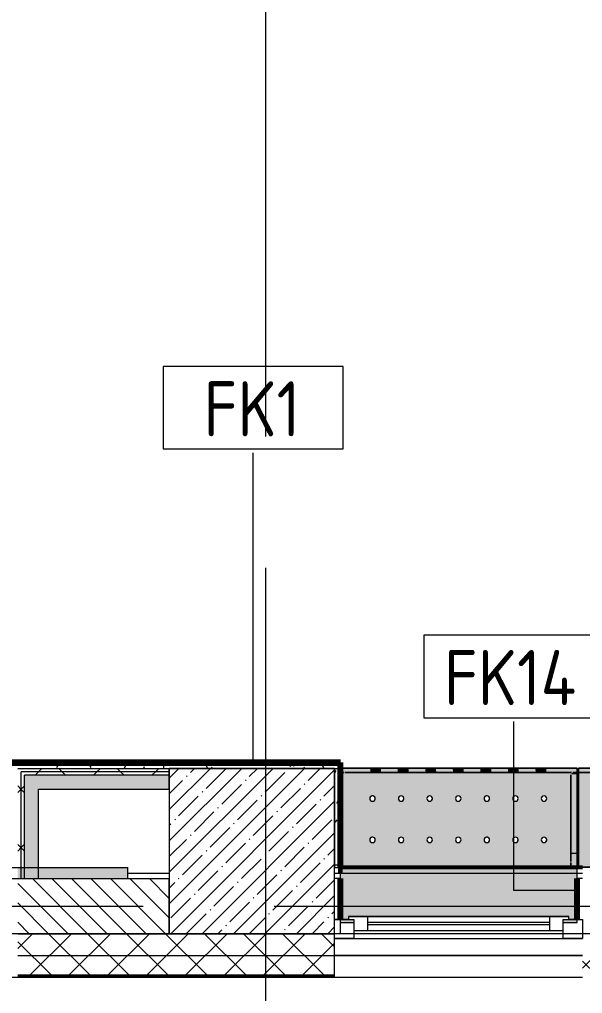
# Model space of a CAD drawing. Header units: millimetres. Extents: x -3245 to 186632, y -8553 to 29000.
# Drawn here: x 16116 to 18160, y -317 to 3220 of the extents above; entities that cross this region are included whole.
import ezdxf

# ---------------------------------------------------------------- set-up
doc = ezdxf.new("R2010")
doc.units = ezdxf.units.MM
doc.linetypes.add('Осевая', pattern=[3175, 635, -476.25, 1587.5, -476.25])
for name, color, linetype, lineweight in [('A-GLAZ', 7, 'Continuous', 9), ('A-GLAZ-1', 7, 'Continuous', 13), ('A-WALL', 7, 'Continuous', 9), ('A-WALL-IDEN', 7, 'Continuous', 9), ('I-WALL', 7, 'Continuous', 9), ('S-COLS', 7, 'Continuous', 9), ('Оси', 7, 'Continuous', 9), ('Оси-2', 7, 'Осевая', 9)]:
    doc.layers.add(name, color=color, linetype=linetype, lineweight=lineweight)
for name, color, linetype, lineweight, true_color in [('A-WALL-1', 7, 'Continuous', 9, 0xc0c0c0), ('I-WALL-10', 7, 'Continuous', 80, 0xff80c0), ('I-WALL-17', 7, 'Continuous', 53, 0xeaa7bf), ('I-WALL-18', 7, 'Continuous', 53, 0xe0bbbf), ('I-WALL-23', 7, 'Continuous', 80, 0xffd2ff), ('I-WALL-5', 7, 'Continuous', 9, 0xc0c0c0), ('I-WALL-6', 7, 'Continuous', 9, 0xcbc7bf), ('I-WALL-8', 7, 'Continuous', 9, 0xd1cbbf), ('S-WALL-ANLY', 7, 'Continuous', 13, 0x008040), ('S-WALL-ANLY-1', 7, 'Continuous', 5, 0x008040), ('Знаки-2', 9, 'Continuous', 9, 0x808080), ('Знаки-3', 7, 'Continuous', 9, 0xd1cabb), ('Знаки-5', 7, 'Continuous', 9, 0xc1bbaf), ('Знаки-6', 7, 'Continuous', 9, 0xaba79f), ('Знаки-7', 7, 'Continuous', 9, 0xd5cdbe), ('Знаки-8', 7, 'Continuous', 9, 0xccc5b7), ('Знаки-9', 7, 'Continuous', 9, 0xd4ccbd)]:
    doc.layers.add(name, color=color, linetype=linetype, lineweight=lineweight, true_color=true_color)
doc.layers.add('Знаки-4', color=7, linetype='Continuous', lineweight=9, transparency=0.5)
doc.styles.add('GOST Common', font='GOST_Common.ttf', dxfattribs={"width": 0.9, "height": 200})
pattern_1 = [(0, (0, 0), (121.92, 30.48), [10.058, -81.382, 10.058, -81.382, -487.68]), (0, (0, 0), (121.92, 30.48), [-182.88, 10.058, -172.822, 10.058, -81.382, -213.36]), (0, (0, 0), (121.92, 30.48), [-457.2, 10.058, -50.902, 10.058, -142.342]), (120, (45.72, 15.24), (-87.356454, 90.345817), [10.058, -81.382, 10.058, -81.382, -487.68]), (120, (45.72, 15.24), (-87.356454, 90.345817), [-182.88, 10.058, -172.822, 10.058, -81.382, -213.36]), (120, (45.72, 15.24), (-87.356454, 90.345817), [-457.2, 10.058, -50.902, 10.058, -142.342]), (240, (60.96, 76.2), (-34.563546, -120.825817), [10.058, -81.382, 10.058, -81.382, -487.68]), (240, (60.96, 76.2), (-34.563546, -120.825817), [-182.88, 10.058, -172.822, 10.058, -81.382, -213.36]), (240, (60.96, 76.2), (-34.563546, -120.825817), [-457.2, 10.058, -50.902, 10.058, -142.342])]
pattern_2 = [(45, (0, 0), (-106.066, 106.066), []), (135, (0, 0), (-106.066, -106.066), [])]

# ---------------------------------------------------------------- blocks, each defined once
blk = doc.blocks.new('120_Окно_СКБ_1Ст - 120_Окно_СКБ_1Ст 900х2500_h_-V58-План отделки стен 2 этажа в осях 1-12')
at = {"layer": 'A-GLAZ'}
for p, q in [((450, -57), (-450, -57)), ((-430, -127), (-400, -127)), ((-330, -107), (330, -107)), ((330, -117), (-330, -117)), ((400, -127), (430, -127)), ((430, -127), (450, -127))]:
    blk.add_line(p, q, dxfattribs=at)
at = {"layer": 'A-GLAZ-1'}
for p, q in [((-450, -127), (-450, -57)), ((-450, -57), (-380, -57)), ((-380, -57), (-380, -127)), ((380, -127), (380, -57)), ((380, -57), (450, -57)), ((450, -57), (450, -127)), ((380, -87), (-380, -87)), ((-380, -87), (-380, -127)), ((-330, -137), (-330, -87)), ((330, -137), (330, -87)), ((380, -127), (380, -87)), ((-380, -127), (-450, -127)), ((-380, -127), (-400, -127)), ((-400, -127), (-400, -137)), ((-400, -137), (400, -137)), ((400, -137), (-400, -137)), ((450, -127), (380, -127)), ((400, -127), (380, -127)), ((400, -137), (400, -127))]:
    blk.add_line(p, q, dxfattribs=at)
blk = doc.blocks.new('Зашивка радиатора_ с перфорацией М1 - Зашивка радиатора_ с перфорацией М1-V85-План отделки стен 2 этажа в осях 1-12')
at = {"layer": 'Знаки-4'}
for points in [[(430, 380), (380, 380), (380, 369), (400, 369), (400, 359), (-400, 359), (-400, 369), (-380, 369), (-380, 380), (-430, 380), (-430, 180), (430, 181)], [(248.8, -163.9), (-430, -163.9), (-430, -179.9), (430, -179), (430, -163.9), (309.7, -163.9)], [(-299, -163.9), (-319, -163.9), (-318.3, -179.9), (-279, -179.9), (-279.7, -163.9), (-293.8, -163.9)], [(-310.3, -163.9), (-319, -163.9), (-318.3, -179.9), (-279, -179.9), (-279.7, -163.9), (-309, -163.9)], [(-308.7, -163.9), (-309, -163.9), (-308.7, -179.9), (-289, -179.9), (-289.3, -163.9), (-307.7, -163.9)], [(-308.7, -163.9), (-309, -163.9), (-308.7, -179.9), (-289, -179.9), (-289.3, -163.9), (-307.7, -163.9)], [(-206.1, -163.9), (-219, -163.9), (-218.3, -179.9), (-179, -179.9), (-179.7, -163.9), (-204.2, -163.9)], [(-219, -163.9), (-218.3, -179.9), (-179, -179.9), (-179.7, -163.9), (-218.3, -163.9)], [(-189, -163.9), (-209, -163.9), (-208.7, -179.9), (-189, -179.9)], [(-191.9, -163.9), (-209, -163.9), (-208.7, -179.9), (-189, -179.9), (-189.3, -163.9), (-190.3, -163.9)], [(-93.8, -163.9), (-119, -163.9), (-118.3, -179.9), (-79, -179.9), (-79.7, -163.9), (-89, -163.9)], [(-90.3, -163.9), (-119, -163.9), (-118.3, -179.9), (-79, -179.9), (-79.7, -163.9), (-89.3, -163.9)], [(-108.7, -163.9), (-109, -163.9), (-108.7, -179.9), (-89, -179.9), (-89.3, -163.9), (-107.7, -163.9)], [(-93.8, -163.9), (-109, -163.9), (-108.7, -179.9), (-89, -179.9), (-89.3, -163.9), (-91.9, -163.9)], [(-13.1, -163.9), (-19, -163.9), (-18.3, -179.9), (21, -179.9), (20.3, -163.9), (-9, -163.9)], [(6, -163.9), (-19, -163.9), (-18.3, -179.9), (21, -179.9), (20.3, -163.9), (6.2, -163.9)], [(-8.7, -163.9), (-9, -163.9), (-8.7, -179.9), (11, -179.9), (10.7, -163.9), (-7.7, -163.9)], [(-6.1, -163.9), (-9, -163.9), (-8.7, -179.9), (11, -179.9), (10.7, -163.9), (-4.2, -163.9)], [(81, -163.9), (81.7, -179.9), (121, -179.9), (120.3, -163.9), (81.1, -163.9)], [(106, -163.9), (81, -163.9), (81.7, -179.9), (121, -179.9), (120.3, -163.9), (106.2, -163.9)], [(108.1, -163.9), (91, -163.9), (91.3, -179.9), (111, -179.9), (110.7, -163.9), (109.7, -163.9)], [(111, -163.9), (91, -163.9), (91.3, -179.9), (111, -179.9)], [(181, -163.9), (181.7, -179.9), (221, -179.9), (220.3, -163.9), (181.7, -163.9)], [(191.3, -163.9), (181, -163.9), (181.7, -179.9), (221, -179.9), (220.3, -163.9), (192.3, -163.9)], [(208.1, -163.9), (191, -163.9), (191.3, -179.9), (211, -179.9), (210.7, -163.9), (209.7, -163.9)], [(191.3, -163.9), (191, -163.9), (191.3, -179.9), (211, -179.9), (210.7, -163.9), (192.3, -163.9)], [(301, -163.9), (281, -163.9), (281.7, -179.9), (321, -179.9), (320.3, -163.9), (306.2, -163.9)], [(281, -163.9), (281.7, -179.9), (321, -179.9), (320.3, -163.9), (281.7, -163.9)], [(291.3, -163.9), (291, -163.9), (291.3, -179.9), (311, -179.9), (310.7, -163.9), (292.3, -163.9)], [(293.9, -163.9), (291, -163.9), (291.3, -179.9), (311, -179.9), (310.7, -163.9), (295.8, -163.9)]]:
    blk.add_hatch(color=256, dxfattribs=at).paths.add_polyline_path(points)
h = blk.add_hatch(color=256, dxfattribs=at)
h.paths.add_polyline_path([(416.6, 180), (-430, 180), (-430, -179.9), (430, -179), (430, 180)])
h.paths.add_polyline_path([(1, 90.4), (6, 89), (9.7, 85.4), (11, 80.4), (9.7, 75.4), (6, 71.7), (1, 70.4), (-4, 71.7), (-7.7, 75.4), (-9, 80.4), (-7.7, 85.4), (-4, 89), (-1.6, 90)])
h.paths.add_polyline_path([(104.7, 90.4), (109.7, 89), (113.4, 85.4), (114.7, 80.4), (113.4, 75.4), (109.7, 71.7), (104.7, 70.4), (99.7, 71.7), (96.1, 75.4), (94.7, 80.4), (96.1, 85.4), (99.7, 89), (102.2, 90)])
h.paths.add_polyline_path([(312.2, 90.4), (317.2, 89), (320.9, 85.4), (322.2, 80.4), (320.9, 75.4), (317.2, 71.7), (312.2, 70.4), (307.2, 71.7), (303.6, 75.4), (302.2, 80.4), (303.6, 85.4), (307.2, 89), (309.7, 90)])
h.paths.add_polyline_path([(-310.3, 90.4), (-305.3, 89), (-301.6, 85.4), (-300.3, 80.4), (-301.6, 75.4), (-305.3, 71.7), (-310.3, 70.4), (-315.3, 71.7), (-318.9, 75.4), (-320.3, 80.4), (-318.9, 85.4), (-315.3, 89), (-312.8, 90)])
h.paths.add_polyline_path([(-206.5, 90.4), (-201.5, 89), (-197.8, 85.4), (-196.5, 80.4), (-197.8, 75.4), (-201.5, 71.7), (-206.5, 70.4), (-211.5, 71.7), (-215.2, 75.4), (-216.5, 80.4), (-215.2, 85.4), (-211.5, 89), (-209.1, 90)])
h.paths.add_polyline_path([(-102.8, 90.4), (-97.8, 89), (-94.1, 85.4), (-92.8, 80.4), (-94.1, 75.4), (-97.8, 71.7), (-102.8, 70.4), (-107.8, 71.7), (-111.4, 75.4), (-112.8, 80.4), (-111.4, 85.4), (-107.8, 89), (-105.3, 90)])
h.paths.add_polyline_path([(208.5, 90.4), (213.5, 89), (217.2, 85.4), (218.5, 80.4), (217.2, 75.4), (213.5, 71.7), (208.5, 70.4), (203.5, 71.7), (199.8, 75.4), (198.5, 80.4), (199.8, 85.4), (203.5, 89), (205.9, 90)])
h.paths.add_polyline_path([(-310.3, -59.6), (-305.3, -61), (-301.6, -64.6), (-300.3, -69.6), (-301.6, -74.6), (-305.3, -78.3), (-310.3, -79.6), (-315.3, -78.3), (-318.9, -74.6), (-320.3, -69.6), (-318.9, -64.6), (-315.3, -61), (-312.8, -60)])
h.paths.add_polyline_path([(-102.8, -59.6), (-97.8, -61), (-94.1, -64.6), (-92.8, -69.6), (-94.1, -74.6), (-97.8, -78.3), (-102.8, -79.6), (-107.8, -78.3), (-111.4, -74.6), (-112.8, -69.6), (-111.4, -64.6), (-107.8, -61), (-105.3, -60)])
h.paths.add_polyline_path([(312.2, -59.6), (317.2, -61), (320.9, -64.6), (322.2, -69.6), (320.9, -74.6), (317.2, -78.3), (312.2, -79.6), (307.2, -78.3), (303.6, -74.6), (302.2, -69.6), (303.6, -64.6), (307.2, -61), (309.7, -60)])
h.paths.add_polyline_path([(1, -59.6), (6, -61), (9.7, -64.6), (11, -69.6), (9.7, -74.6), (6, -78.3), (1, -79.6), (-4, -78.3), (-7.7, -74.6), (-9, -69.6), (-7.7, -64.6), (-4, -61), (-1.6, -60)])
h.paths.add_polyline_path([(104.7, -59.6), (109.7, -61), (113.4, -64.6), (114.7, -69.6), (113.4, -74.6), (109.7, -78.3), (104.7, -79.6), (99.7, -78.3), (96.1, -74.6), (94.7, -69.6), (96.1, -64.6), (99.7, -61), (102.2, -60)])
h.paths.add_polyline_path([(208.5, -59.6), (213.5, -61), (217.2, -64.6), (218.5, -69.6), (217.2, -74.6), (213.5, -78.3), (208.5, -79.6), (203.5, -78.3), (199.8, -74.6), (198.5, -69.6), (199.8, -64.6), (203.5, -61), (205.9, -60)])
h.paths.add_polyline_path([(-206.5, -59.6), (-201.5, -61), (-197.8, -64.6), (-196.5, -69.6), (-197.8, -74.6), (-201.5, -78.3), (-206.5, -79.6), (-211.5, -78.3), (-215.2, -74.6), (-216.5, -69.6), (-215.2, -64.6), (-211.5, -61), (-209.1, -60)])
at = {"layer": 'Знаки-2'}
for p, q in [((-380, 380), (-430, 380)), ((-430, 380), (-430, 369)), ((430, 380), (380, 380)), ((430, 181), (430, 380)), ((-430, 221), (-430, 180)), ((-430, 180), (430, 180)), ((430.1, 180), (-430, 180)), ((-430, 180), (-430, -179.9)), ((-430, -179.9), (430, -179.9))]:
    blk.add_line(p, q, dxfattribs=at)
for centre, start, end in [((-310.3, 80.4), 180, 0), ((-310.3, 80.4), 0, 180), ((-206.5, 80.4), 0, 180), ((-206.5, 80.4), 180, 360), ((-102.8, 80.4), 0, 180), ((-102.8, 80.4), 180, 0), ((1, 80.4), 0, 180), ((1, 80.4), 180, 0), ((104.7, 80.4), 0, 180), ((104.7, 80.4), 180, 360), ((208.5, 80.4), 0, 180), ((208.5, 80.4), 180, 0), ((312.2, 80.4), 0, 180), ((312.2, 80.4), 180, 0), ((-310.3, -69.6), 0, 180), ((-310.3, -69.6), 180, 0), ((-206.5, -69.6), 0, 180), ((-206.5, -69.6), 180, 0), ((-102.8, -69.6), 0, 180), ((-102.8, -69.6), 180, 0), ((1, -69.6), 0, 180), ((1, -69.6), 180, 0), ((104.7, -69.6), 0, 180), ((104.7, -69.6), 180, 0), ((208.5, -69.6), 0, 180), ((208.5, -69.6), 180, 0), ((312.2, -69.6), 0, 180), ((312.2, -69.6), 180, 0)]:
    blk.add_arc(centre, 10, start, end, dxfattribs=at)
at = {"layer": 'Знаки-3'}
for p, q in [((-309, -163.9), (-318.3, -163.9)), ((-307.7, -163.9), (-304.2, -163.9)), ((-304.2, -163.9), (-307.7, -163.9)), ((-304, -163.9), (-294, -163.9)), ((-294, -163.9), (-304, -163.9)), ((-293.8, -163.9), (-290.3, -163.9)), ((-290.3, -163.9), (-293.8, -163.9)), ((-279.7, -163.9), (-289, -163.9)), ((-209, -163.9), (-218.3, -163.9)), ((-209, -163.9), (-204.2, -163.9)), ((-204.2, -163.9), (-209, -163.9)), ((-204, -163.9), (-201.6, -163.9)), ((-196.4, -163.9), (-204, -163.9)), ((-201.6, -163.9), (-194, -163.9)), ((-194, -163.9), (-196.4, -163.9)), ((-193.8, -163.9), (-191.9, -163.9)), ((-189, -163.9), (-193.8, -163.9)), ((-191.9, -163.9), (-189, -163.9)), ((-179.7, -163.9), (-189, -163.9)), ((-109, -163.9), (-118.3, -163.9)), ((-109, -163.9), (-104.2, -163.9)), ((-104.2, -163.9), (-109, -163.9)), ((-104, -163.9), (-94, -163.9)), ((-94, -163.9), (-104, -163.9)), ((-93.8, -163.9), (-89, -163.9)), ((-89, -163.9), (-93.8, -163.9)), ((-79.7, -163.9), (-89, -163.9)), ((-9, -163.9), (-18.3, -163.9)), ((-7.7, -163.9), (-4.2, -163.9)), ((-4.2, -163.9), (-7.7, -163.9)), ((-4, -163.9), (6, -163.9)), ((6, -163.9), (-4, -163.9)), ((6.2, -163.9), (9.7, -163.9)), ((9.7, -163.9), (6.2, -163.9)), ((20.3, -163.9), (11, -163.9)), ((81, -163.9), (81, -163.9)), ((81, -163.9), (81, -163.9)), ((91, -163.9), (81.7, -163.9)), ((91, -163.9), (95.8, -163.9)), ((95.8, -163.9), (91, -163.9)), ((96, -163.9), (106, -163.9)), ((106, -163.9), (96, -163.9)), ((106.2, -163.9), (111, -163.9)), ((111, -163.9), (106.2, -163.9)), ((120.3, -163.9), (111, -163.9)), ((191, -163.9), (181.7, -163.9)), ((191, -163.9), (195.8, -163.9)), ((195.8, -163.9), (191, -163.9)), ((196, -163.9), (206, -163.9)), ((206, -163.9), (196, -163.9)), ((206.2, -163.9), (211, -163.9)), ((211, -163.9), (206.2, -163.9)), ((220.3, -163.9), (211, -163.9)), ((291, -163.9), (281.7, -163.9)), ((292.3, -163.9), (295.8, -163.9)), ((295.8, -163.9), (292.3, -163.9)), ((296, -163.9), (306, -163.9)), ((306, -163.9), (296, -163.9)), ((306.2, -163.9), (309.7, -163.9)), ((309.7, -163.9), (306.2, -163.9)), ((320.3, -163.9), (311, -163.9)), ((430, -163.9), (430, -179)), ((-318.3, -179.9), (-309, -179.9)), ((-307.7, -179.9), (-304.2, -179.9)), ((-304.2, -179.9), (-307.7, -179.9)), ((-304, -179.9), (-294, -179.9)), ((-294, -179.9), (-304, -179.9)), ((-293.8, -179.9), (-290.3, -179.9)), ((-290.3, -179.9), (-293.8, -179.9)), ((-289, -179.9), (-279.7, -179.9)), ((-218.3, -179.9), (-209, -179.9)), ((-209, -179.9), (-204.2, -179.9)), ((-204.2, -179.9), (-209, -179.9)), ((-204, -179.9), (-194, -179.9)), ((-194, -179.9), (-204, -179.9)), ((-193.8, -179.9), (-189, -179.9)), ((-189, -179.9), (-193.8, -179.9)), ((-189, -179.9), (-179.7, -179.9)), ((-118.3, -179.9), (-109, -179.9)), ((-109, -179.9), (-104.2, -179.9)), ((-104.2, -179.9), (-109, -179.9)), ((-104, -179.9), (-94, -179.9)), ((-94, -179.9), (-104, -179.9)), ((-93.8, -179.9), (-89, -179.9)), ((-89, -179.9), (-93.8, -179.9)), ((-89, -179.9), (-79.7, -179.9)), ((-18.3, -179.9), (-9, -179.9)), ((-7.7, -179.9), (-4.2, -179.9)), ((-4.2, -179.9), (-7.7, -179.9)), ((-4, -179.9), (6, -179.9)), ((6, -179.9), (-4, -179.9)), ((6.2, -179.9), (9.7, -179.9)), ((9.7, -179.9), (6.2, -179.9)), ((11, -179.9), (20.3, -179.9)), ((81.7, -179.9), (91, -179.9)), ((91, -179.9), (95.8, -179.9)), ((95.8, -179.9), (91, -179.9)), ((96, -179.9), (101, -179.9)), ((101, -179.9), (96, -179.9)), ((101, -179.9), (106, -179.9)), ((106, -179.9), (101, -179.9)), ((106.2, -179.9), (109.7, -179.9)), ((111, -179.9), (106.2, -179.9)), ((109.7, -179.9), (111, -179.9)), ((111, -179.9), (120.3, -179.9)), ((181.7, -179.9), (191, -179.9)), ((191, -179.9), (195.8, -179.9)), ((195.8, -179.9), (191, -179.9)), ((196, -179.9), (206, -179.9)), ((206, -179.9), (196, -179.9)), ((206.2, -179.9), (210.7, -179.9)), ((211, -179.9), (206.2, -179.9)), ((210.7, -179.9), (211, -179.9)), ((211, -179.9), (220.3, -179.9)), ((281.7, -179.9), (291, -179.9)), ((292.3, -179.9), (295.8, -179.9)), ((295.8, -179.9), (292.3, -179.9)), ((296, -179.9), (306, -179.9)), ((306, -179.9), (296, -179.9)), ((306.2, -179.9), (309.7, -179.9)), ((309.7, -179.9), (306.2, -179.9)), ((311, -179.9), (320.3, -179.9))]:
    blk.add_line(p, q, dxfattribs=at)
at = {"layer": 'Знаки-5'}
for p, q in [((430, 180), (-430, 180)), ((-430, 180), (430, 180)), ((-430, -161), (-430, 179)), ((-414.4, -163.9), (-430, -163.9)), ((-430, -163.9), (-430, -179.9)), ((-394.9, -163.9), (-410.5, -163.9)), ((-319, -163.9), (-394.3, -163.9)), ((-319, -163.9), (-279, -163.9)), ((-279, -163.9), (-319, -163.9)), ((-219, -163.9), (-279, -163.9)), ((-219, -163.9), (-209, -163.9)), ((-209, -163.9), (-219, -163.9)), ((-209, -163.9), (-189, -163.9)), ((-189, -163.9), (-209, -163.9)), ((-189, -163.9), (-179, -163.9)), ((-179, -163.9), (-189, -163.9)), ((-119, -163.9), (-179, -163.9)), ((-119, -163.9), (-79, -163.9)), ((-79, -163.9), (-119, -163.9)), ((-19, -163.9), (-79, -163.9)), ((-19, -163.9), (21, -163.9)), ((21, -163.9), (-19, -163.9)), ((81, -163.9), (21, -163.9)), ((81, -163.9), (91, -163.9)), ((91, -163.9), (81, -163.9)), ((91, -163.9), (111, -163.9)), ((111, -163.9), (91, -163.9)), ((111, -163.9), (120.3, -163.9)), ((121, -163.9), (111, -163.9)), ((120.3, -163.9), (121, -163.9)), ((181, -163.9), (121, -163.9)), ((181, -163.9), (221, -163.9)), ((221, -163.9), (181, -163.9)), ((281, -163.9), (221, -163.9)), ((281, -163.9), (321, -163.9)), ((281.7, -163.9), (281, -163.9)), ((295.8, -163.9), (281.7, -163.9)), ((315.1, -163.9), (295.8, -163.9)), ((321, -163.9), (315.1, -163.9)), ((394.9, -163.9), (321, -163.9)), ((411.1, -163.9), (395.4, -163.9)), ((430, -163.9), (414.9, -163.9)), ((-430, -179.9), (-319, -179.9)), ((-319, -179.9), (-279, -179.9)), ((-279, -179.9), (-319, -179.9)), ((-279, -179.9), (-219, -179.9)), ((-219, -179.9), (-209, -179.9)), ((-209, -179.9), (-219, -179.9)), ((-209, -179.9), (-189, -179.9)), ((-189, -179.9), (-209, -179.9)), ((-189, -179.9), (-179, -179.9)), ((-179, -179.9), (-189, -179.9)), ((-179, -179.9), (-119, -179.9)), ((-119, -179.9), (-99, -179.9)), ((-104.2, -179.9), (-119, -179.9)), ((-79.7, -179.9), (-104.2, -179.9)), ((-99, -179.9), (-79, -179.9)), ((-79, -179.9), (-79.7, -179.9)), ((-79, -179.9), (-19, -179.9)), ((-19, -179.9), (-4.2, -179.9)), ((-9, -179.9), (-19, -179.9)), ((15.1, -179.9), (-9, -179.9)), ((-4.2, -179.9), (18.3, -179.9)), ((21, -179.9), (15.1, -179.9)), ((18.3, -179.9), (21, -179.9)), ((21, -179.9), (81, -179.9)), ((81, -179.9), (81.7, -179.9)), ((91, -179.9), (81, -179.9)), ((81.7, -179.9), (91, -179.9)), ((91, -179.9), (98.4, -179.9)), ((96, -179.9), (91, -179.9)), ((108.1, -179.9), (96, -179.9)), ((98.4, -179.9), (109.7, -179.9)), ((111, -179.9), (108.1, -179.9)), ((109.7, -179.9), (111, -179.9)), ((111, -179.9), (118.3, -179.9)), ((115.1, -179.9), (111, -179.9)), ((121, -179.9), (115.1, -179.9)), ((118.3, -179.9), (121, -179.9)), ((121, -179.9), (181, -179.9)), ((181, -179.9), (181.7, -179.9)), ((183.7, -179.9), (181, -179.9)), ((181.7, -179.9), (201, -179.9)), ((206.2, -179.9), (183.7, -179.9)), ((201, -179.9), (220.3, -179.9)), ((221, -179.9), (206.2, -179.9)), ((220.3, -179.9), (221, -179.9)), ((221, -179.9), (281, -179.9)), ((281, -179.9), (286.9, -179.9)), ((295.8, -179.9), (281, -179.9)), ((286.9, -179.9), (311, -179.9)), ((320.3, -179.9), (295.8, -179.9)), ((311, -179.9), (321, -179.9)), ((321, -179.9), (320.3, -179.9)), ((321, -179.9), (430, -179.9))]:
    blk.add_line(p, q, dxfattribs=at)
at = {"layer": 'Знаки-6'}
for p, q in [((-430, -179.9), (-430, -161)), ((-430, -163.9), (-414.4, -163.9)), ((-430, -163.9), (-430, -179.9)), ((-410.5, -163.9), (-394.9, -163.9)), ((-394.3, -163.9), (394.9, -163.9)), ((395.4, -163.9), (411.1, -163.9)), ((414.9, -163.9), (430, -163.9)), ((430, -179.9), (-430, -179.9)), ((430, -179.9), (-430, -179.9))]:
    blk.add_line(p, q, dxfattribs=at)
for centre, start, end in [((-310.3, 80.4), 180, 360), ((-310.3, 80.4), 150, 180), ((-310.3, 80.4), 0, 150), ((-206.5, 80.4), 150, 180), ((-206.5, 80.4), 180, 360), ((-206.5, 80.4), 0, 150), ((-102.8, 80.4), 0, 180), ((-102.8, 80.4), 180, 210), ((-102.8, 80.4), 210, 330), ((-102.8, 80.4), 330, 360), ((1, 80.4), 0, 180), ((1, 80.4), 180, 360), ((104.7, 80.4), 30, 180), ((104.7, 80.4), 180, 360), ((104.7, 80.4), 0, 30), ((208.5, 80.4), 90, 180), ((208.5, 80.4), 180, 360), ((208.5, 80.4), 30, 90), ((208.5, 80.4), 0, 30), ((312.2, 80.4), 0, 180), ((312.2, 80.4), 180, 210), ((312.2, 80.4), 210, 0), ((-310.3, -69.6), 0, 180), ((-310.3, -69.6), 180, 360), ((-206.5, -69.6), 0, 180), ((-206.5, -69.6), 180, 270), ((-206.5, -69.6), 270, 360), ((-102.8, -69.6), 90, 180), ((-102.8, -69.6), 180, 270), ((-102.8, -69.6), 0, 90), ((-102.8, -69.6), 330, 360), ((1, -69.6), 0, 180), ((1, -69.6), 180, 360), ((104.7, -69.6), 150, 180), ((104.7, -69.6), 180, 360), ((104.7, -69.6), 0, 150), ((208.5, -69.6), 150, 180), ((208.5, -69.6), 180, 360), ((208.5, -69.6), 0, 150), ((312.2, -69.6), 0, 180), ((312.2, -69.6), 180, 210), ((312.2, -69.6), 330, 360), ((-102.8, -69.6), 270, 330), ((312.2, -69.6), 210, 330)]:
    blk.add_arc(centre, 10, start, end, dxfattribs=at)
at = {"layer": 'Знаки-7'}
for p, q in [((-304.2, -163.9), (-307.7, -163.9)), ((-294, -163.9), (-304, -163.9)), ((-290.3, -163.9), (-293.8, -163.9)), ((-204.2, -163.9), (-207.7, -163.9)), ((-194, -163.9), (-204, -163.9)), ((-190.3, -163.9), (-193.8, -163.9)), ((-104.2, -163.9), (-107.7, -163.9)), ((-94, -163.9), (-104, -163.9)), ((-90.3, -163.9), (-93.8, -163.9)), ((-4.2, -163.9), (-7.7, -163.9)), ((6, -163.9), (-4, -163.9)), ((9.7, -163.9), (6.2, -163.9)), ((95.8, -163.9), (92.3, -163.9)), ((106, -163.9), (96, -163.9)), ((109.7, -163.9), (106.2, -163.9)), ((195.8, -163.9), (192.3, -163.9)), ((206, -163.9), (196, -163.9)), ((209.7, -163.9), (206.2, -163.9)), ((295.8, -163.9), (292.3, -163.9)), ((306, -163.9), (296, -163.9)), ((309.7, -163.9), (306.2, -163.9)), ((-307.7, -179.9), (-304.2, -179.9)), ((-304, -179.9), (-294, -179.9)), ((-293.8, -179.9), (-290.3, -179.9)), ((-207.7, -179.9), (-204.2, -179.9)), ((-204, -179.9), (-194, -179.9)), ((-193.8, -179.9), (-190.3, -179.9)), ((-107.7, -179.9), (-104.2, -179.9)), ((-104, -179.9), (-94, -179.9)), ((-93.8, -179.9), (-90.3, -179.9)), ((-7.7, -179.9), (-4.2, -179.9)), ((-4, -179.9), (6, -179.9)), ((6.2, -179.9), (9.7, -179.9)), ((92.3, -179.9), (95.8, -179.9)), ((96, -179.9), (106, -179.9)), ((106.2, -179.9), (109.7, -179.9)), ((192.3, -179.9), (195.8, -179.9)), ((196, -179.9), (206, -179.9)), ((206.2, -179.9), (209.7, -179.9)), ((292.3, -179.9), (295.8, -179.9)), ((296, -179.9), (306, -179.9)), ((306.2, -179.9), (309.7, -179.9))]:
    blk.add_line(p, q, dxfattribs=at)
at = {"layer": 'Знаки-8'}
for p, q in [((-319, -163.9), (-309, -163.9)), ((-309, -163.9), (-319, -163.9)), ((-309, -163.9), (-304.2, -163.9)), ((-304.2, -163.9), (-309, -163.9)), ((-304, -163.9), (-294, -163.9)), ((-294, -163.9), (-304, -163.9)), ((-293.8, -163.9), (-289, -163.9)), ((-289, -163.9), (-293.8, -163.9)), ((-289, -163.9), (-279, -163.9)), ((-279, -163.9), (-289, -163.9)), ((-219, -163.9), (-209, -163.9)), ((-209, -163.9), (-219, -163.9)), ((-207.7, -163.9), (-204.2, -163.9)), ((-204.2, -163.9), (-207.7, -163.9)), ((-204, -163.9), (-194, -163.9)), ((-194, -163.9), (-204, -163.9)), ((-193.8, -163.9), (-190.3, -163.9)), ((-190.3, -163.9), (-193.8, -163.9)), ((-189, -163.9), (-179, -163.9)), ((-179, -163.9), (-189, -163.9)), ((-119, -163.9), (-109, -163.9)), ((-109, -163.9), (-119, -163.9)), ((-109, -163.9), (-104.2, -163.9)), ((-104.2, -163.9), (-109, -163.9)), ((-104, -163.9), (-94, -163.9)), ((-94, -163.9), (-104, -163.9)), ((-93.8, -163.9), (-89, -163.9)), ((-89, -163.9), (-93.8, -163.9)), ((-89, -163.9), (-79, -163.9)), ((-79, -163.9), (-89, -163.9)), ((-19, -163.9), (-9, -163.9)), ((-9, -163.9), (-19, -163.9)), ((-9, -163.9), (-4.2, -163.9)), ((-4.2, -163.9), (-9, -163.9)), ((-4, -163.9), (6, -163.9)), ((6, -163.9), (-4, -163.9)), ((6.2, -163.9), (11, -163.9)), ((11, -163.9), (6.2, -163.9)), ((11, -163.9), (21, -163.9)), ((21, -163.9), (11, -163.9)), ((81, -163.9), (91, -163.9)), ((91, -163.9), (81, -163.9)), ((92.3, -163.9), (95.8, -163.9)), ((95.8, -163.9), (92.3, -163.9)), ((96, -163.9), (106, -163.9)), ((106, -163.9), (96, -163.9)), ((106.2, -163.9), (109.7, -163.9)), ((109.7, -163.9), (106.2, -163.9)), ((111, -163.9), (121, -163.9)), ((121, -163.9), (111, -163.9)), ((181, -163.9), (191, -163.9)), ((191, -163.9), (181, -163.9)), ((191, -163.9), (195.8, -163.9)), ((195.8, -163.9), (191, -163.9)), ((196, -163.9), (206, -163.9)), ((206, -163.9), (196, -163.9)), ((206.2, -163.9), (211, -163.9)), ((211, -163.9), (206.2, -163.9)), ((211, -163.9), (221, -163.9)), ((221, -163.9), (211, -163.9)), ((281, -163.9), (291, -163.9)), ((291, -163.9), (281, -163.9)), ((291, -163.9), (295.8, -163.9)), ((295.8, -163.9), (291, -163.9)), ((296, -163.9), (306, -163.9)), ((306, -163.9), (296, -163.9)), ((306.2, -163.9), (311, -163.9)), ((311, -163.9), (306.2, -163.9)), ((311, -163.9), (321, -163.9)), ((321, -163.9), (311, -163.9)), ((-319, -179.9), (-309, -179.9)), ((-309, -179.9), (-319, -179.9)), ((-309, -179.9), (-304.2, -179.9)), ((-304.2, -179.9), (-309, -179.9)), ((-304, -179.9), (-294, -179.9)), ((-294, -179.9), (-304, -179.9)), ((-293.8, -179.9), (-289, -179.9)), ((-289, -179.9), (-293.8, -179.9)), ((-289, -179.9), (-279, -179.9)), ((-279, -179.9), (-289, -179.9)), ((-219, -179.9), (-209, -179.9)), ((-209, -179.9), (-219, -179.9)), ((-207.7, -179.9), (-204.2, -179.9)), ((-204.2, -179.9), (-207.7, -179.9)), ((-204, -179.9), (-194, -179.9)), ((-194, -179.9), (-204, -179.9)), ((-193.8, -179.9), (-190.3, -179.9)), ((-190.3, -179.9), (-193.8, -179.9)), ((-189, -179.9), (-179, -179.9)), ((-179, -179.9), (-189, -179.9)), ((-119, -179.9), (-109, -179.9)), ((-109, -179.9), (-119, -179.9)), ((-109, -179.9), (-104.2, -179.9)), ((-104.2, -179.9), (-109, -179.9)), ((-104, -179.9), (-94, -179.9)), ((-94, -179.9), (-104, -179.9)), ((-93.8, -179.9), (-89, -179.9)), ((-89, -179.9), (-93.8, -179.9)), ((-89, -179.9), (-79, -179.9)), ((-79, -179.9), (-89, -179.9)), ((-19, -179.9), (-9, -179.9)), ((-9, -179.9), (-19, -179.9)), ((-9, -179.9), (-4.2, -179.9)), ((-4.2, -179.9), (-9, -179.9)), ((-4, -179.9), (6, -179.9)), ((6, -179.9), (-4, -179.9)), ((6.2, -179.9), (11, -179.9)), ((11, -179.9), (6.2, -179.9)), ((11, -179.9), (21, -179.9)), ((21, -179.9), (11, -179.9)), ((81, -179.9), (91, -179.9)), ((91, -179.9), (81, -179.9)), ((92.3, -179.9), (95.8, -179.9)), ((95.8, -179.9), (92.3, -179.9)), ((96, -179.9), (106, -179.9)), ((106, -179.9), (96, -179.9)), ((106.2, -179.9), (109.7, -179.9)), ((109.7, -179.9), (106.2, -179.9)), ((111, -179.9), (121, -179.9)), ((121, -179.9), (111, -179.9)), ((181, -179.9), (191, -179.9)), ((191, -179.9), (181, -179.9)), ((191, -179.9), (195.8, -179.9)), ((195.8, -179.9), (191, -179.9)), ((196, -179.9), (206, -179.9)), ((206, -179.9), (196, -179.9)), ((206.2, -179.9), (211, -179.9)), ((211, -179.9), (206.2, -179.9)), ((211, -179.9), (221, -179.9)), ((221, -179.9), (211, -179.9)), ((281, -179.9), (291, -179.9)), ((291, -179.9), (281, -179.9)), ((291, -179.9), (295.8, -179.9)), ((295.8, -179.9), (291, -179.9)), ((296, -179.9), (306, -179.9)), ((306, -179.9), (296, -179.9)), ((306.2, -179.9), (311, -179.9)), ((311, -179.9), (306.2, -179.9)), ((311, -179.9), (321, -179.9)), ((321, -179.9), (311, -179.9))]:
    blk.add_line(p, q, dxfattribs=at)
at = {"layer": 'Знаки-9'}
for p, q in [((-309, -163.9), (-307.7, -163.9)), ((-306.1, -163.9), (-309, -163.9)), ((-307.7, -163.9), (-304.2, -163.9)), ((-304.2, -163.9), (-306.1, -163.9)), ((-304, -163.9), (-301.6, -163.9)), ((-301.6, -163.9), (-304, -163.9)), ((-301.6, -163.9), (-296.4, -163.9)), ((-294, -163.9), (-301.6, -163.9)), ((-296.4, -163.9), (-294, -163.9)), ((-293.8, -163.9), (-289.3, -163.9)), ((-289, -163.9), (-293.8, -163.9)), ((-289.3, -163.9), (-289, -163.9)), ((-207.7, -163.9), (-204.2, -163.9)), ((-204.2, -163.9), (-207.7, -163.9)), ((-204, -163.9), (-194, -163.9)), ((-194, -163.9), (-204, -163.9)), ((-193.8, -163.9), (-190.3, -163.9)), ((-190.3, -163.9), (-193.8, -163.9)), ((-107.7, -163.9), (-104.2, -163.9)), ((-104.2, -163.9), (-107.7, -163.9)), ((-104, -163.9), (-94, -163.9)), ((-94, -163.9), (-104, -163.9)), ((-93.8, -163.9), (-90.3, -163.9)), ((-90.3, -163.9), (-93.8, -163.9)), ((-9, -163.9), (-4.2, -163.9)), ((-4.2, -163.9), (-9, -163.9)), ((-4, -163.9), (6, -163.9)), ((6, -163.9), (-4, -163.9)), ((6.2, -163.9), (11, -163.9)), ((11, -163.9), (6.2, -163.9)), ((92.3, -163.9), (95.8, -163.9)), ((95.8, -163.9), (92.3, -163.9)), ((96, -163.9), (106, -163.9)), ((106, -163.9), (96, -163.9)), ((106.2, -163.9), (109.7, -163.9)), ((109.7, -163.9), (106.2, -163.9)), ((192.3, -163.9), (195.8, -163.9)), ((195.8, -163.9), (192.3, -163.9)), ((196, -163.9), (206, -163.9)), ((206, -163.9), (196, -163.9)), ((206.2, -163.9), (209.7, -163.9)), ((209.7, -163.9), (206.2, -163.9)), ((291, -163.9), (295.8, -163.9)), ((293.9, -163.9), (291, -163.9)), ((295.8, -163.9), (293.9, -163.9)), ((296, -163.9), (306, -163.9)), ((306, -163.9), (296, -163.9)), ((306.2, -163.9), (311, -163.9)), ((309.7, -163.9), (306.2, -163.9)), ((311, -163.9), (309.7, -163.9)), ((-309, -179.9), (-304.2, -179.9)), ((-304.2, -179.9), (-309, -179.9)), ((-304, -179.9), (-294, -179.9)), ((-294, -179.9), (-304, -179.9)), ((-293.8, -179.9), (-289, -179.9)), ((-289, -179.9), (-293.8, -179.9)), ((-207.7, -179.9), (-204.2, -179.9)), ((-204.2, -179.9), (-207.7, -179.9)), ((-204, -179.9), (-194, -179.9)), ((-194, -179.9), (-204, -179.9)), ((-193.8, -179.9), (-190.3, -179.9)), ((-190.3, -179.9), (-193.8, -179.9)), ((-107.7, -179.9), (-104.2, -179.9)), ((-104.2, -179.9), (-107.7, -179.9)), ((-104, -179.9), (-99, -179.9)), ((-99, -179.9), (-104, -179.9)), ((-99, -179.9), (-94, -179.9)), ((-94, -179.9), (-99, -179.9)), ((-93.8, -179.9), (-90.3, -179.9)), ((-90.3, -179.9), (-93.8, -179.9)), ((-9, -179.9), (-8.7, -179.9)), ((-7.7, -179.9), (-9, -179.9)), ((-8.7, -179.9), (-6.1, -179.9)), ((-4.2, -179.9), (-7.7, -179.9)), ((-6.1, -179.9), (-4.2, -179.9)), ((-4, -179.9), (-1.6, -179.9)), ((-1.6, -179.9), (-4, -179.9)), ((-1.6, -179.9), (1, -179.9)), ((6, -179.9), (-1.6, -179.9)), ((1, -179.9), (3.6, -179.9)), ((3.6, -179.9), (6, -179.9)), ((6.2, -179.9), (9.7, -179.9)), ((10.7, -179.9), (6.2, -179.9)), ((9.7, -179.9), (11, -179.9)), ((11, -179.9), (10.7, -179.9)), ((92.3, -179.9), (95.8, -179.9)), ((95.8, -179.9), (92.3, -179.9)), ((96, -179.9), (101, -179.9)), ((101, -179.9), (96, -179.9)), ((101, -179.9), (106, -179.9)), ((106, -179.9), (101, -179.9)), ((106.2, -179.9), (109.7, -179.9)), ((109.7, -179.9), (106.2, -179.9)), ((192.3, -179.9), (195.8, -179.9)), ((195.8, -179.9), (192.3, -179.9)), ((196, -179.9), (206, -179.9)), ((206, -179.9), (196, -179.9)), ((206.2, -179.9), (209.7, -179.9)), ((209.7, -179.9), (206.2, -179.9)), ((291, -179.9), (293.9, -179.9)), ((295.8, -179.9), (291, -179.9)), ((293.9, -179.9), (295.8, -179.9)), ((296, -179.9), (306, -179.9)), ((306, -179.9), (296, -179.9)), ((306.2, -179.9), (311, -179.9)), ((311, -179.9), (306.2, -179.9))]:
    blk.add_line(p, q, dxfattribs=at)
blk = doc.blocks.new('Зашивка_ опоясывающая панель - Зашивка_ опоясывающая панель-V86-План отделки стен 2 этажа в осях 1-12')
at = {"layer": 'Знаки-4'}
for points in [[(-430, -110), (-406, -110), (-407, 180), (-430, 179.2), (-430, -109.4)], [(-409.5, -160), (-406, -160), (-407, 180), (-430, 179.2), (-430, -160), (-409.5, -160)]]:
    blk.add_hatch(color=256, dxfattribs=at).paths.add_polyline_path(points)
at = {"layer": 'Знаки-2'}
blk.add_line((-406, 180), (-406, -160), dxfattribs=at)
at = {"layer": 'Знаки-5'}
for p, q in [((-425.5, 180), (-407, 180)), ((-425.5, 180), (-407, 180)), ((-406, -110), (-406, 180)), ((-430, 175.4), (-430, -109.4)), ((-430, -109.4), (-430, 175.4)), ((-430, -110.3), (-430, -139.3)), ((-429.7, -110), (-407, -110)), ((-429.7, -110), (-407, -110)), ((-430, -144.1), (-430, -151.6)), ((-430, -151.8), (-430, -160)), ((-411.8, -160), (-430, -160))]:
    blk.add_line(p, q, dxfattribs=at)
at = {"layer": 'Знаки-6'}
for p, q in [((-425.5, 180), (-407, 180)), ((-406, 180), (-406, -110)), ((-406, -110), (-406, 180)), ((-430, -109.4), (-430, 175.4)), ((-430, -139.3), (-430, -110.3)), ((-406, -160), (-406, -110)), ((-430, -151.6), (-430, -144.1)), ((-430, -160), (-430, -151.8)), ((-430, -160), (-411.8, -160))]:
    blk.add_line(p, q, dxfattribs=at)
at = {"layer": 'Знаки-8'}
for p, q in [((-425.5, 180), (-407, 180)), ((-430, 175.4), (-430, -109.4))]:
    blk.add_line(p, q, dxfattribs=at)
blk = doc.blocks.new('Зашивка без перфорации М3 - М3_17-31005486-План отделки стен 2 этажа в осях 1-12')
at = {"layer": 'Знаки-4'}
for points in [[(75.6, 180), (-430, 180), (-430, -179.9), (230.2, -179.9), (230.2, 180)], [(75.6, -163.9), (-430, -163.9), (-430, -179.9), (230, -179.9), (230, -163.9)]]:
    blk.add_hatch(color=256, dxfattribs=at).paths.add_polyline_path(points)
at = {"layer": 'Знаки-2'}
for p, q in [((230.2, 180), (-430, 180)), ((-430, 180), (-430, -179.9)), ((230.2, -179.9), (230.2, 180)), ((-430, -179.9), (230.2, -179.9))]:
    blk.add_line(p, q, dxfattribs=at)
at = {"layer": 'Знаки-5'}
for p, q in [((230, -163.9), (-430, -163.9)), ((-430, -163.9), (-430, -179.9)), ((230, -163.9), (230, -179.9)), ((-430, -179.9), (230, -179.9))]:
    blk.add_line(p, q, dxfattribs=at)
at = {"layer": 'Знаки-6'}
for p, q in [((-430, -179.9), (-430, 180)), ((-430, 180), (230.2, 180)), ((230.2, 180), (230.2, -179.9)), ((-430, -163.9), (230, -163.9)), ((-430, -163.9), (-430, -179.9)), ((230, -179.9), (230, -163.9)), ((230.2, -179.9), (-430, -179.9)), ((230, -179.9), (-430, -179.9))]:
    blk.add_line(p, q, dxfattribs=at)
blk = doc.blocks.new('М_стена_0001 - Типоразмер_без рамки-25382661-План отделки стен 2 этажа в осях 1-12')
at = {"layer": 'A-WALL-IDEN'}
for p, q in [((3.258, 1.523), (-3.273, 1.523)), ((-3.273, 1.523), (-3.273, -1.477)), ((3.258, -1.477), (3.258, 1.523)), ((-3.273, -1.477), (3.258, -1.477))]:
    blk.add_line(p, q, dxfattribs=at)

msp = doc.modelspace()

# ---------------------------------------------------------------- hatches: boundary and pattern name
at = {"layer": 'A-WALL'}
h = msp.add_hatch(dxfattribs=at)
h.set_pattern_fill('FP_18', color=256, style=0, pattern_type=2)
h.set_pattern_definition([(135, (0, 0), (-35.35534, -35.35534), [])])
h.paths.add_polyline_path([(16660, -100), (16660, 100), (16110, 100), (16110, -100), (16287, -100)])
h.paths.add_polyline_path([(12932.2, -100), (13010, -100), (13010, 100), (12760, 100), (12760, -100)])
h = msp.add_hatch(dxfattribs=at)
h.set_pattern_fill('FP_14', color=256, style=0, pattern_type=2)
h.set_pattern_definition([(45, (0, 0), (-70.71068, 70.71068), []), (135, (0, 0), (-70.71068, -70.71068), [])])
h.paths.add_polyline_path([(24810, -250), (26409.7, -250), (26409.7, -100), (24810, -100), (24810, -168.8)])
h.paths.add_polyline_path([(38887.7, -250), (38887.7, -100), (37990, -100), (37990, -250), (38540, -250)])
h.paths.add_polyline_path([(33010, -250), (33870, -250), (33870, -100), (33010, -100)])
h.paths.add_polyline_path([(34770, -250), (35890, -250), (35890, -100), (34770, -100)])
h.paths.add_polyline_path([(29209.7, -250), (30910, -250), (30910, -100), (29209.7, -100), (29209.7, -168.8)])
h.paths.add_polyline_path([(21654.7, -250), (22710, -250), (22710, -100), (21610, -100), (21610, -250)])
h.paths.add_polyline_path([(18299.9, -250), (18810, -250), (18810, -100), (18160, -100), (18160, -250)])
h.paths.add_polyline_path([(8560, -250), (8560, -100), (4630, -100), (4630, -250), (8235.4, -250)])
h.paths.add_polyline_path([(11660, -250), (13010, -250), (13010, -100), (11660, -100), (11660, -168.8)])
h.paths.add_polyline_path([(16957.9, -250), (17260, -250), (17260, -100), (16110, -100), (16110, -250), (16287, -250)])
h.paths.add_polyline_path([(3730, -250), (3730, -100), (-260, -100), (-260, -250), (3538.6, -250)])
at = {"layer": 'I-WALL'}
h = msp.add_hatch(dxfattribs=at)
h.set_pattern_fill('FP_89', color=256, style=0, pattern_type=2)
h.set_pattern_definition(pattern_1)
h.paths.add_polyline_path([(16957.9, 500), (17260, 500), (17260, 520), (16090, 520), (16090, 500), (16287, 500)])
h = msp.add_hatch(dxfattribs=at)
h.set_pattern_fill('FP_90', color=256, style=0, pattern_type=2)
h.set_pattern_definition(pattern_2)
h.paths.add_polyline_path([(16122.5, 100), (16122.5, 500), (16110, 500), (16110, 100), (16119.2, 100)])
h = msp.add_hatch(dxfattribs=at)
h.set_pattern_fill('FP_90', color=256, style=0, pattern_type=2)
h.set_pattern_definition(pattern_2)
h.paths.add_polyline_path([(16135, 487.5), (16660, 487.5), (16660, 500), (16122.5, 500), (16122.5, 487.5)])
h = msp.add_hatch(dxfattribs=at)
h.set_pattern_fill('FP_89', color=256, style=0, pattern_type=2)
h.set_pattern_definition(pattern_1)
h.paths.add_polyline_path([(16639.5, 500), (17260, 500), (17260, 520), (16639.5, 520)])
h = msp.add_hatch(dxfattribs=at)
h.set_pattern_fill('FP_89', color=256, style=0, pattern_type=2)
h.set_pattern_definition(pattern_1)
h.paths.add_polyline_path([(17260, 140), (17280, 140), (17280, 520), (17260, 520), (17260, 301.9)])
h = msp.add_hatch(dxfattribs=at)
h.set_pattern_fill('FP_89', color=256, style=0, pattern_type=2)
h.set_pattern_definition(pattern_1)
h.paths.add_polyline_path([(17260, 150), (17280, 150), (17280, 500), (17260, 500), (17260, 301.9)])
h = msp.add_hatch(dxfattribs=at)
h.set_pattern_fill('FP_90', color=256, style=0, pattern_type=2)
h.set_pattern_definition(pattern_2)
h.paths.add_polyline_path([(16135, 100), (16135, 487.5), (16122.5, 487.5), (16122.5, 100)])
h = msp.add_hatch(dxfattribs=at)
h.set_pattern_fill('FP_90', color=256, style=0, pattern_type=2)
h.set_pattern_definition(pattern_2)
h.paths.add_polyline_path([(16185, 475), (16660, 475), (16660, 487.5), (16135, 487.5), (16135, 475)])
for points in [[(16135, 100), (16185, 100), (16185, 475), (16135, 475), (16135, 301.9)], [(16287, 425), (16660, 425), (16660, 475), (16185, 475), (16185, 425)]]:
    msp.add_hatch(color=256, dxfattribs=at).paths.add_polyline_path(points)
h = msp.add_hatch(dxfattribs=at)
h.set_pattern_fill('FP_89', color=256, style=0, pattern_type=2)
h.set_pattern_definition(pattern_1)
h.paths.add_polyline_path([(16287, 100), (16510, 100), (16510, 140), (16110, 140), (16110, 100), (16119.2, 100)])
h.paths.add_polyline_path([(12760, 100), (13010, 100), (13010, 140), (12760, 140)])
h = msp.add_hatch(dxfattribs=at)
h.set_pattern_fill('FP_89', color=256, style=0, pattern_type=2)
h.set_pattern_definition(pattern_1)
h.paths.add_polyline_path([(18140, -48), (18160, -48), (18160, 100), (18140, 100), (18140, 66.5)])
at = {"layer": 'S-COLS'}
h = msp.add_hatch(dxfattribs=at)
h.set_pattern_fill('FP_17', color=256, style=0, pattern_type=2)
h.set_pattern_definition([(45, (0, 0), (-57.02463, 57.02463), []), (45, (57.025, 0), (-57.02463, 57.02463), [100.806, -20.161, 3.353, -16.808])])
h.paths.add_polyline_path([(16660, -100), (17260, -100), (17260, 500), (16660, 500), (16660, 301.9)])

# ---------------------------------------------------------------- linework, layer by layer
at = {"layer": 'A-WALL'}
for p, q in [((16122.5, 100), (16122.5, 487.5)), ((16660, 487.5), (16122.5, 487.5)), ((16135, 100), (16135, 475)), ((16660, 475), (16135, 475)), ((17280, 140), (17280, 150)), ((16185, 100), (16660, 100)), ((16110, -100), (16660, -100)), ((16110, -250), (17260, -250)), ((16110, -253), (17260, -253))]:
    msp.add_line(p, q, dxfattribs=at)
at = {"layer": 'A-WALL-1'}
for p, q in [((16660, -100), (16660, 100)), ((17280, -48), (17280, -100)), ((18810, -100), (-110, -100)), ((17260, -258), (17260, -100)), ((-268, -258), (18160, -258))]:
    msp.add_line(p, q, dxfattribs=at)
at = {"layer": 'A-WALL-IDEN'}
for p, q in [((16964.2, 520.5), (16964.2, 1646.1)), ((17911, 57.3), (17911, 670.5)), ((18141.4, 57.3), (17911, 57.3))]:
    msp.add_line(p, q, dxfattribs=at)
at = {"layer": 'I-WALL-10'}
for p, q in [((17281, 521), (16089, 521)), ((16090, 520), (17280, 520)), ((16639.5, 521), (16639.5, 520)), ((17280, 521), (17280, 150)), ((17281, 140), (17281, 521)), ((17280, 150), (17281, 150)), ((17280, 140), (17281, 140))]:
    msp.add_line(p, q, dxfattribs=at)
at = {"layer": 'I-WALL-17'}
for p, q in [((17280, 120), (17280, 140)), ((17281, 120), (17280, 120)), ((17281, 140), (17281, 120)), ((18160, 140), (17281, 140))]:
    msp.add_line(p, q, dxfattribs=at)
at = {"layer": 'I-WALL-18'}
msp.add_line((17281, 141), (18160, 141), dxfattribs=at)
at = {"layer": 'I-WALL-23'}
for p, q in [((17281, 100), (17280, 100)), ((17280, 100), (17280, -48)), ((17281, -48), (17281, 100)), ((18140, 100), (18139, 100)), ((18139, 100), (18139, -48)), ((18140, -48), (18140, 100)), ((17280, -48), (17281, -48)), ((18139, -48), (18140, -48))]:
    msp.add_line(p, q, dxfattribs=at)
at = {"layer": 'I-WALL-5'}
for p, q in [((16110, 500), (17280, 500)), ((16639.5, 520), (16639.5, 500)), ((16660, 425), (16660, 500)), ((17260, 500), (17260, 140)), ((16185, 100), (16185, 425)), ((16185, 425), (16660, 425)), ((17260, 150), (17280, 150)), ((16510, 100), (16510, 140)), ((16510, 120), (16660, 120)), ((16090, 100), (16185, 100)), ((17280, 100), (17260, 100)), ((18160, 100), (18140, 100)), ((17280, -48), (17260, -48)), ((18140, -48), (18160, -48)), ((18160, -100), (17260, -100))]:
    msp.add_line(p, q, dxfattribs=at)
at = {"layer": 'I-WALL-6'}
for p, q in [((17260, 140), (17280, 140)), ((17260, 120), (18160, 120))]:
    msp.add_line(p, q, dxfattribs=at)
at = {"layer": 'I-WALL-8'}
msp.add_line((16090, 140), (16510, 140), dxfattribs=at)
at = {"layer": 'S-COLS'}
for p, q in [((17260, 500), (16660, 500)), ((16660, 500), (16660, -100)), ((17260, -100), (17260, 500)), ((16660, -100), (17260, -100))]:
    msp.add_line(p, q, dxfattribs=at)
at = {"layer": 'S-WALL-ANLY'}
for p, q in [((18160, -179), (17260, -179)), ((17260, -179), (18160, -179))]:
    msp.add_line(p, q, dxfattribs=at)
at = {"layer": 'S-WALL-ANLY-1'}
msp.add_line((16110, -179), (17260, -179), dxfattribs=at)
at = {"layer": 'Оси'}
msp.add_line((17010, -1906.3), (17010, 593.7), dxfattribs=at)
at = {"layer": 'Оси-2'}
for p, q in [((17010, 593.7), (17010, 24898.1)), ((55, 0), (35770, 0))]:
    msp.add_line(p, q, dxfattribs=at)

# ---------------------------------------------------------------- block references
at = {"layer": 'A-GLAZ', "rotation": 180}
msp.add_blockref('120_Окно_СКБ_1Ст - 120_Окно_СКБ_1Ст 900х2500_h_-V58-План отделки стен 2 этажа в осях 1-12', (17710, -175), dxfattribs=at)
at = {"layer": 'A-WALL-IDEN', "xscale": 99.99999999999993, "yscale": 99.99999999999993, "zscale": 99.99999999999993}
for p in [(16965, 1807.7), (17911.8, 832)]:
    msp.add_blockref('М_стена_0001 - Типоразмер_без рамки-25382661-План отделки стен 2 этажа в осях 1-12', p, dxfattribs=at)
at = {"layer": 'Знаки-3', "rotation": 180}
msp.add_blockref('Зашивка радиатора_ с перфорацией М1 - Зашивка радиатора_ с перфорацией М1-V85-План отделки стен 2 этажа в осях 1-12', (17710, 321), dxfattribs=at)
at = {"layer": 'Знаки-5', "rotation": 180}
msp.add_blockref('Зашивка без перфорации М3 - М3_17-31005486-План отделки стен 2 этажа в осях 1-12', (18375.5, 321), dxfattribs=at)
at = {"layer": 'Знаки-6'}
msp.add_blockref('Зашивка_ опоясывающая панель - Зашивка_ опоясывающая панель-V86-План отделки стен 2 этажа в осях 1-12', (18547, 302), dxfattribs=at)

# ---------------------------------------------------------------- texts
at = {"layer": 'A-WALL-IDEN', "char_height": 200, "attachment_point": 1, "style": 'GOST Common'}
for s, insert, width in [('FK1', (16784.7, 1905.7), 447.342), ('FK14', (17657.3, 930), 627.721)]:
    msp.add_mtext(s, dxfattribs=dict(at, insert=insert, width=width))

doc.saveas('drawing.dxf')
